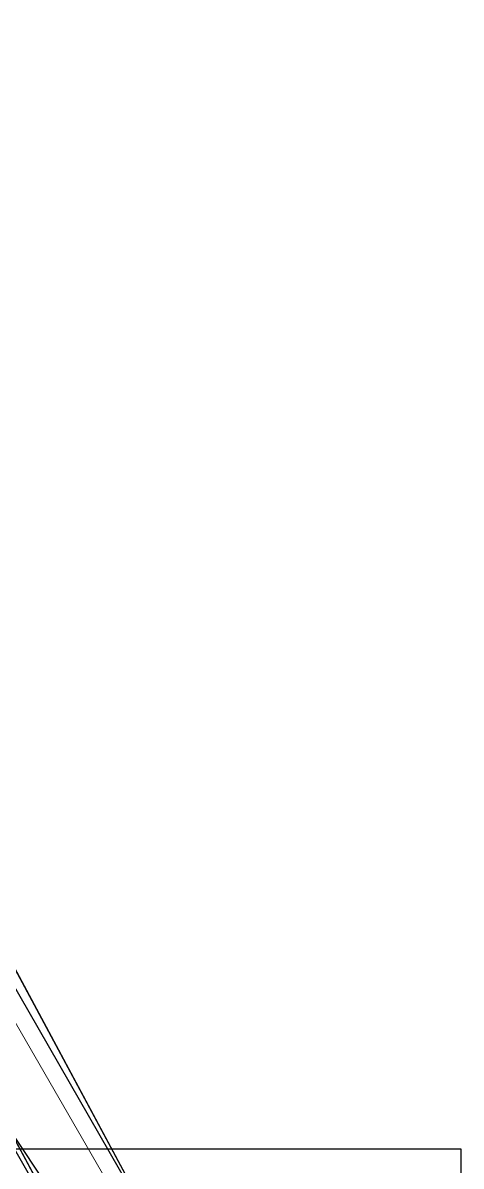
# Model space of a CAD drawing. Header units: millimetres. Extents: x -52000 to 54854, y -52000 to 53750.
# Drawn here: x 30001 to 35500, y -14342 to 0 of the extents above; entities that cross this region are included whole.
import ezdxf

# ---------------------------------------------------------------- set-up
doc = ezdxf.new("R2010")
doc.units = ezdxf.units.MM
for name, color, linetype, lineweight in [('D-BMK-AXIS', 7, 'Continuous', 13), ('D-STR-BASE', 7, 'Continuous', 25), ('D-STR-STRC', 7, 'Continuous', 25)]:
    doc.layers.add(name, color=color, linetype=linetype, lineweight=lineweight)

msp = doc.modelspace()

# ---------------------------------------------------------------- linework, layer by layer
at = {"layer": 'D-BMK-AXIS'}
msp.add_lwpolyline([(0, 39259.8), (-34000, -19629.9), (34000, -19629.9)], close=True, dxfattribs=at)
at = {"layer": 'D-STR-BASE'}
msp.add_lwpolyline([(25571.8, -21129.9), (35500, -21129.9), (35500, -14129.9), (25571.8, -14129.9)], close=True, dxfattribs=at)
at = {"layer": 'D-STR-STRC'}
for points in [[(31381.7, -14618.9), (27406.2, -7233.4), (27340.3, -7147.4), (27248.3, -7083.6), (27136.6, -7046.5), (27012.8, -7038.5), (26885.4, -7060.2), (26762.9, -7110.1), (26653.8, -7184.8), (26565.5, -7279.3), (26504, -7387), (26473.5, -7500.7), (26476.1, -7612.5), (26511.6, -7715), (30487.1, -15100.5)], [(31382.4, -14618.9), (28503.4, -9263.2), (28432.9, -9168.5), (28336.7, -9096.7), (28221.3, -9052.6), (28094.7, -9039.3), (27965.4, -9057.6), (27842.3, -9106.3), (27733.8, -9182.1), (27647.2, -9279.8), (27588.5, -9392.8), (27561.6, -9513.3), (27568.5, -9633.2), (27608.5, -9744.2), (30487.5, -15099.9)], [(31342.5, -14611.7), (29446.9, -11312.6), (29367.1, -11214.6), (29263.2, -11141.3), (29142.1, -11097.5), (29012.2, -11086.3), (28882.3, -11108.4), (28761.2, -11162.3), (28657.2, -11244.4), (28577.4, -11349.1), (28527.3, -11469.1), (28510.2, -11596.4), (28527.3, -11722.3), (28577.4, -11838.1), (30473.1, -15137.3)], [(33085.7, -18792), (29085.4, -12749.8), (29039.8, -12699.5), (28980.3, -12663.8), (28910.9, -12645.3), (28836.3, -12645.2), (28761.6, -12663.5), (28692, -12699), (28632.2, -12749.3), (28586.1, -12810.8), (28557.1, -12879.5), (28547, -12950.7), (28556.6, -13019.4), (28585.1, -13081), (32585.4, -19123.2)]]:
    msp.add_lwpolyline(points, dxfattribs=at)

doc.saveas('drawing.dxf')
